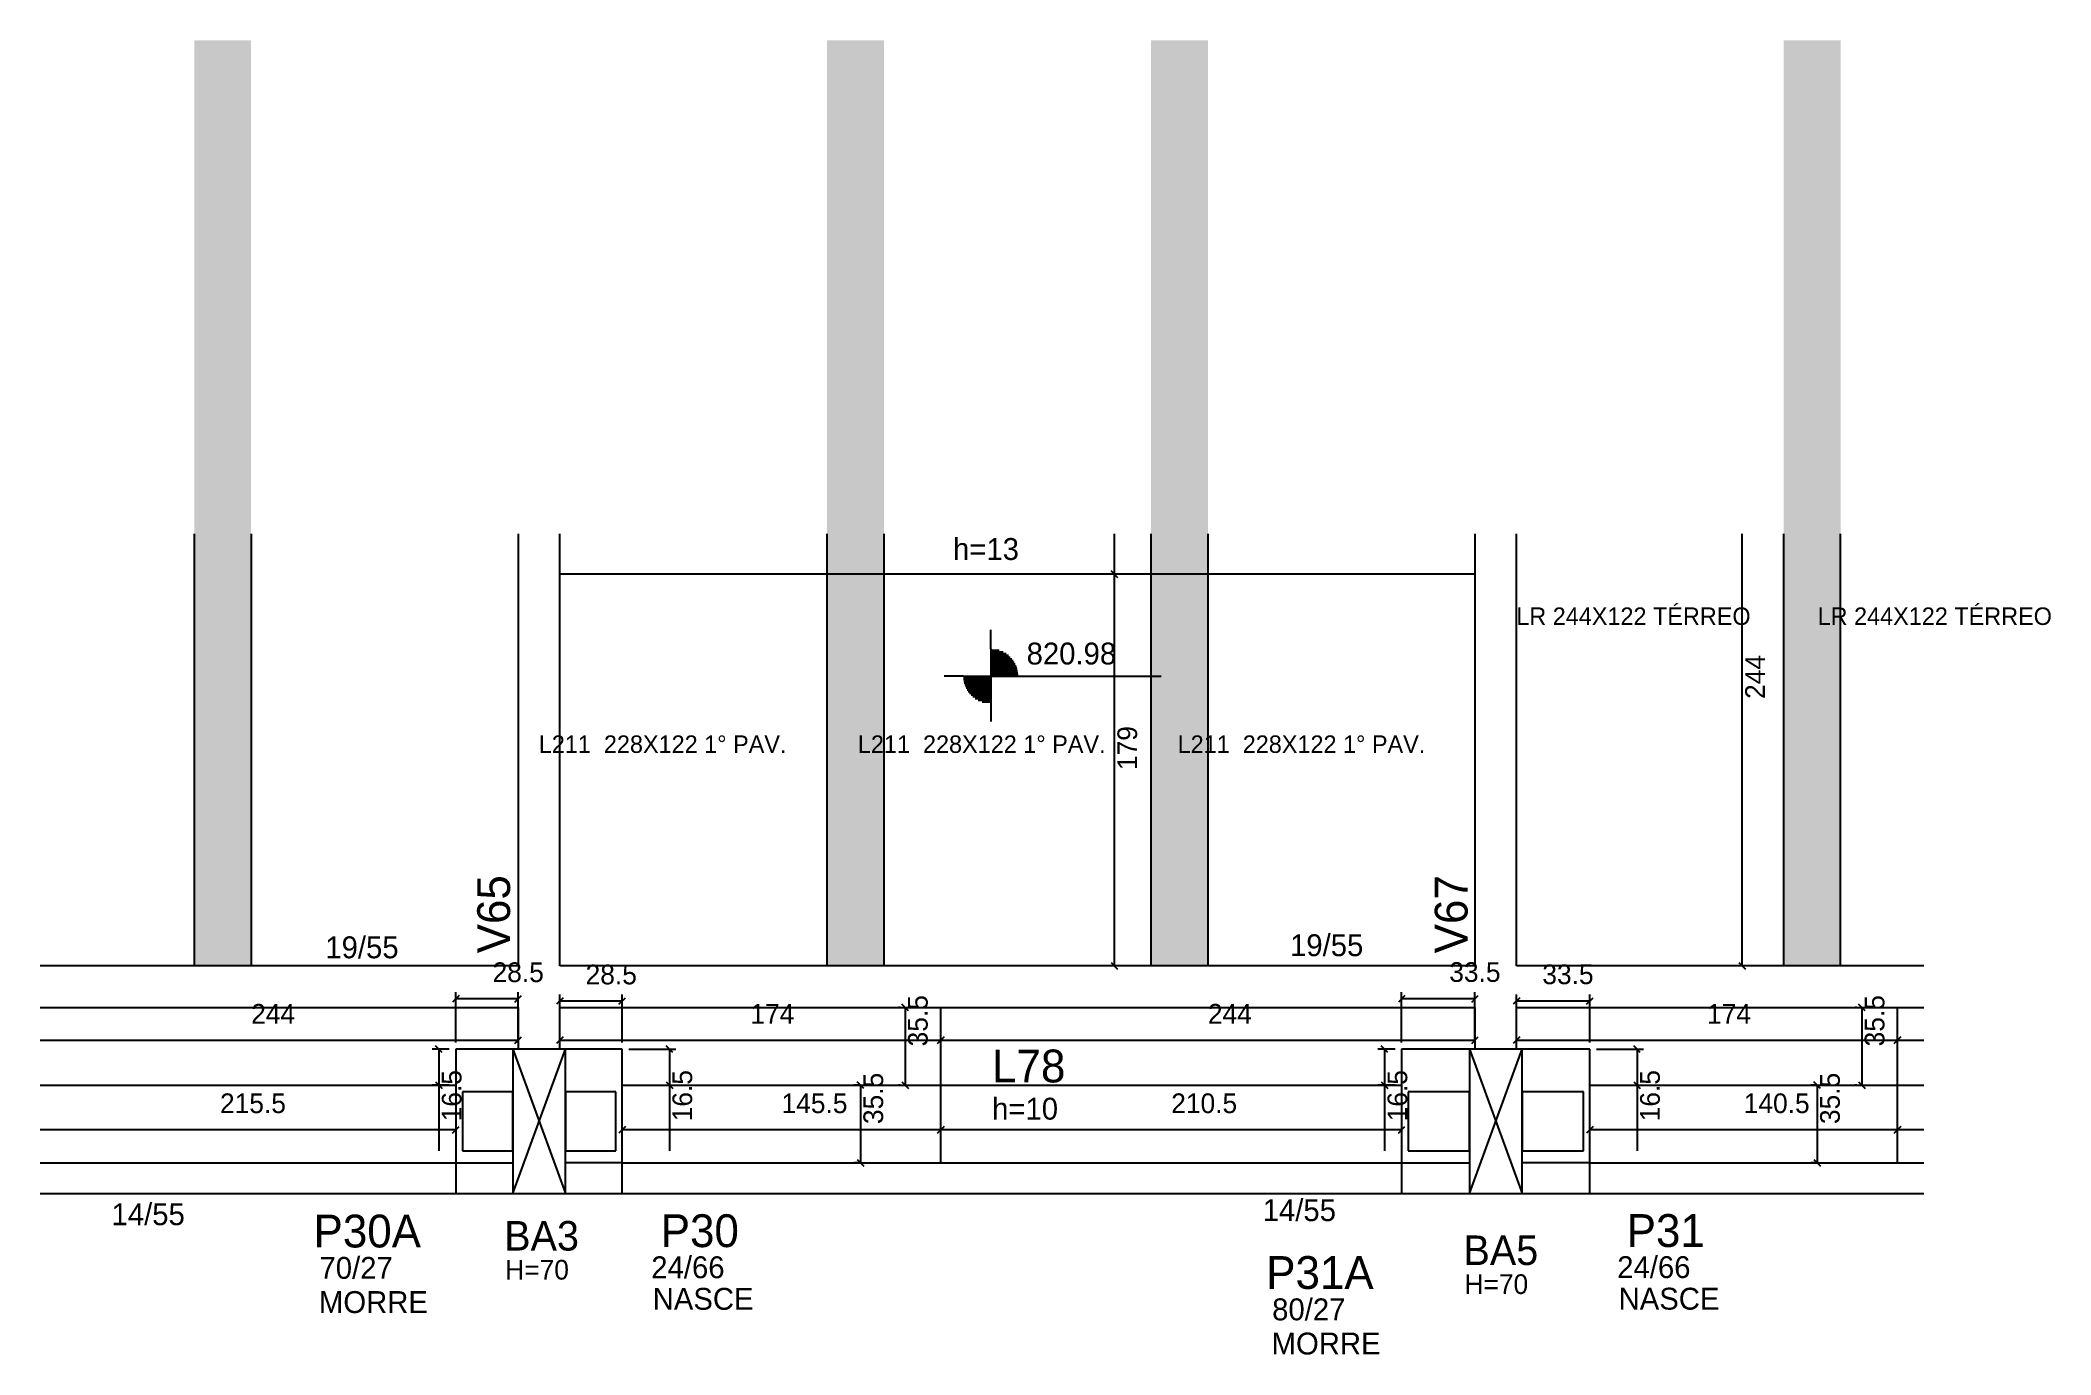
# Model space of a CAD drawing. Header units: metres. Extents: x 4901 to 5819, y 1906 to 2507.
import ezdxf

# ---------------------------------------------------------------- set-up
doc = ezdxf.new("R2010")
doc.units = ezdxf.units.M
for name, color, linetype in [('1', 7, 'Continuous'), ('3', 7, 'Continuous'), ('4', 7, 'Continuous'), ('7', 7, 'Continuous'), ('AUX00', 7, 'Continuous'), ('Hachura', 7, 'Continuous'), ('Painéis', 7, 'Continuous')]:
    doc.layers.add(name, color=color, linetype=linetype)

msp = doc.modelspace()

# ---------------------------------------------------------------- hatches: boundary and pattern name
at = {"layer": 'Hachura'}
h = msp.add_hatch(color=7, dxfattribs=at)
h.dxf.hatch_style = 1
h.paths.add_polyline_path([(4997.15, 2084.17), (4971.15, 2084.17), (4971.15, 2507.17), (4997.15, 2507.17), (4997.15, 2084.17)])
h = msp.add_hatch(color=7, dxfattribs=at)
h.dxf.hatch_style = 1
h.paths.add_polyline_path([(5260.16, 2084.17), (5286.16, 2084.17), (5286.16, 2507.17), (5260.16, 2507.17), (5260.16, 2084.17)])
h = msp.add_hatch(color=7, dxfattribs=at)
h.dxf.hatch_style = 1
h.paths.add_polyline_path([(5408.16, 2084.17), (5434.16, 2084.17), (5434.16, 2507.17), (5408.16, 2507.17), (5408.16, 2084.17)])
h = msp.add_hatch(color=7, dxfattribs=at)
h.dxf.hatch_style = 1
h.paths.add_polyline_path([(5697.16, 2084.17), (5723.16, 2084.17), (5723.16, 2507.17), (5697.16, 2507.17), (5697.16, 2084.17)])

# ---------------------------------------------------------------- linework, layer by layer
at = {"layer": '1', "color": 1, "lineweight": 25}
for p, q in [((5116.66, 1980.17), (5140.66, 2046.17)), ((5116.66, 2046.17), (5140.66, 1980.17)), ((5553.66, 1980.17), (5577.66, 2046.17)), ((5553.66, 2046.17), (5577.66, 1980.17))]:
    msp.add_line(p, q, dxfattribs=at)
at = {"layer": '3', "color": 3, "lineweight": 25}
for p, q in [((5334.95, 2229.09), (5334.95, 2237.67)), ((5334.95, 2229.09), (5334.95, 2204.09)), ((5334.95, 2228.48), (5338.8, 2228.48)), ((5334.95, 2227.69), (5340.7, 2227.69)), ((5334.95, 2226.9), (5342.02, 2226.9)), ((5334.95, 2226.1), (5343.06, 2226.1)), ((5334.95, 2225.31), (5343.91, 2225.31)), ((5334.95, 2224.52), (5344.62, 2224.52)), ((5334.95, 2223.72), (5345.22, 2223.72)), ((5334.95, 2222.93), (5345.72, 2222.93)), ((5322.45, 2216.59), (5313.74, 2216.59)), ((5322.45, 2216.59), (5347.45, 2216.59)), ((5334.95, 2215.8), (5322.45, 2215.8)), ((5334.95, 2215), (5322.55, 2215)), ((5334.95, 2214.21), (5322.68, 2214.21)), ((5334.95, 2213.42), (5322.86, 2213.42)), ((5334.95, 2222.14), (5346.15, 2222.14)), ((5334.95, 2221.35), (5346.51, 2221.35)), ((5334.95, 2220.55), (5346.81, 2220.55)), ((5334.95, 2219.76), (5347.04, 2219.76)), ((5334.95, 2218.97), (5347.22, 2218.97)), ((5334.95, 2218.17), (5347.35, 2218.17)), ((5334.95, 2217.38), (5347.45, 2217.38)), ((5347.45, 2216.59), (5412.76, 2216.59)), ((5334.95, 2212.62), (5323.1, 2212.62)), ((5334.95, 2211.83), (5323.39, 2211.83)), ((5334.95, 2211.04), (5323.75, 2211.04)), ((5334.95, 2210.25), (5324.18, 2210.25)), ((5334.95, 2209.45), (5324.69, 2209.45)), ((5334.95, 2208.66), (5325.29, 2208.66)), ((5334.95, 2207.87), (5326, 2207.87)), ((5334.95, 2207.07), (5326.84, 2207.07)), ((5334.95, 2206.28), (5327.88, 2206.28)), ((5334.95, 2205.49), (5329.2, 2205.49)), ((5334.95, 2204.7), (5331.1, 2204.7)), ((5334.95, 2204.09), (5334.95, 2195.87)), ((4900.79, 1994.17), (5090.66, 1994.17)), ((5090.66, 1994.17), (5116.66, 1994.17)), ((5166.66, 1994.17), (5140.66, 1994.17)), ((5166.66, 1994.17), (5522.66, 1994.17)), ((5522.66, 1994.17), (5553.66, 1994.17)), ((5608.66, 1994.17), (5577.66, 1994.17)), ((5608.66, 1994.17), (5761.16, 1994.17)), ((4900.79, 1980.17), (5116.66, 1980.17)), ((5140.66, 1980.17), (5553.66, 1980.17)), ((5577.66, 1980.17), (5761.16, 1980.17))]:
    msp.add_line(p, q, dxfattribs=at)
for points in [[(5119.16, 2281.67), (5119.16, 2084.17)], [(5138.16, 2084.17), (5138.16, 2281.67)], [(5556.16, 2281.67), (5556.16, 2084.17)], [(5575.16, 2084.17), (5575.16, 2281.67)], [(5119.16, 2084.17), (4900.79, 2084.17)], [(5556.16, 2084.17), (5138.16, 2084.17)], [(5761.16, 2084.17), (5575.16, 2084.17)], [(4900.79, 2065.17), (5119.16, 2065.17)], [(5119.16, 2065.17), (5119.16, 2046.17)], [(5138.16, 2065.17), (5556.16, 2065.17)], [(5138.16, 2046.17), (5138.16, 2065.17)], [(5556.16, 2065.17), (5556.16, 2046.17)], [(5575.16, 2065.17), (5761.16, 2065.17)], [(5575.16, 2046.17), (5575.16, 2065.17)], [(5166.66, 2046.17), (5090.66, 2046.17)], [(5090.66, 2046.17), (5090.66, 1980.17)], [(5166.66, 1980.17), (5166.66, 2046.17)], [(5608.66, 2046.16), (5522.66, 2046.16)], [(5522.66, 2046.16), (5522.66, 1980.16)], [(5608.66, 1980.16), (5608.66, 2046.16)], [(5090.66, 1980.17), (5166.66, 1980.17)], [(5522.66, 1980.16), (5608.66, 1980.16)]]:
    msp.add_lwpolyline(points, dxfattribs=at)
at = {"layer": '7', "color": 7, "lineweight": 25}
for points in [[(5140.66, 2046.17), (5116.66, 2046.17)], [(5116.66, 2046.17), (5116.66, 1980.17)], [(5140.66, 1980.17), (5140.66, 2046.17)], [(5577.66, 2046.17), (5553.66, 2046.17)], [(5553.66, 2046.17), (5553.66, 1980.17)], [(5577.66, 1980.17), (5577.66, 2046.17)], [(5116.66, 2026.67), (5093.66, 2026.67)], [(5093.66, 2026.67), (5093.66, 1999.67)], [(5116.66, 1999.67), (5116.66, 2026.67)], [(5163.66, 2026.67), (5140.66, 2026.67)], [(5140.66, 2026.67), (5140.66, 1999.67)], [(5163.66, 1999.67), (5163.66, 2026.67)], [(5553.66, 2026.67), (5525.66, 2026.67)], [(5525.66, 2026.67), (5525.66, 1999.67)], [(5553.66, 1999.67), (5553.66, 2026.67)], [(5605.66, 2026.67), (5577.66, 2026.67)], [(5577.66, 2026.67), (5577.66, 1999.67)], [(5605.66, 1999.67), (5605.66, 2026.67)], [(5093.66, 1999.67), (5116.66, 1999.67)], [(5140.66, 1999.67), (5163.66, 1999.67)], [(5525.66, 1999.67), (5553.66, 1999.67)], [(5577.66, 1999.67), (5605.66, 1999.67)], [(5116.66, 1980.17), (5140.66, 1980.17)], [(5553.66, 1980.17), (5577.66, 1980.17)]]:
    msp.add_lwpolyline(points, dxfattribs=at)
at = {"layer": 'Painéis', "color": 200, "lineweight": 25}
for p, q in [((4971.15, 2281.67), (4971.15, 2084.17)), ((4997.15, 2281.67), (4997.15, 2084.17)), ((5260.16, 2281.67), (5260.16, 2084.17)), ((5286.16, 2281.67), (5286.16, 2084.17)), ((5408.16, 2281.67), (5408.16, 2084.17)), ((5434.16, 2281.67), (5434.16, 2084.17)), ((5697.16, 2084.17), (5697.16, 2281.67)), ((5723.16, 2084.17), (5723.16, 2281.67)), ((5556.06, 2263.17), (5138.06, 2263.17)), ((5761.16, 2084.17), (5575.16, 2084.17)), ((5312.16, 1994.17), (5312.16, 2065.17)), ((5749.16, 1994.17), (5749.16, 2065.17)), ((4900.79, 2029.67), (5090.66, 2029.67)), ((5166.66, 2029.67), (5522.66, 2029.67)), ((5608.66, 2029.67), (5761.16, 2029.67))]:
    msp.add_line(p, q, dxfattribs=at)
at = {"layer": 'Painéis', "color": 4, "lineweight": 25}
for p, q in [((5391.42, 2281.67), (5391.42, 2263.17)), ((5678.17, 2084.17), (5678.17, 2281.67)), ((5391.42, 2263.17), (5391.42, 2084.17)), ((5090.66, 2049.17), (5090.66, 2072.19)), ((5119.16, 2069.19), (5090.66, 2069.19)), ((5119.16, 2049.17), (5119.16, 2072.19)), ((5138.16, 2049.17), (5138.16, 2071.15)), ((5138.16, 2068.15), (5166.66, 2068.15)), ((5166.66, 2049.17), (5166.66, 2071.15)), ((5522.66, 2049.17), (5522.66, 2072.19)), ((5556.16, 2069.19), (5522.66, 2069.19)), ((5556.16, 2049.17), (5556.16, 2072.19)), ((5575.16, 2049.17), (5575.16, 2071.15)), ((5575.16, 2068.15), (5608.66, 2068.15)), ((5608.66, 2049.17), (5608.66, 2071.15)), ((5293.63, 2065.17), (5292.87, 2065.17)), ((5295.87, 2065.17), (5295.87, 2029.67)), ((5730.63, 2065.17), (5729.87, 2065.17)), ((5732.87, 2065.17), (5732.87, 2029.67)), ((4900.79, 2050.23), (5119.16, 2050.23)), ((5138.16, 2050.23), (5312.16, 2050.23)), ((5312.16, 2050.23), (5556.16, 2050.23)), ((5575.16, 2050.23), (5749.16, 2050.23)), ((5749.16, 2050.23), (5761.16, 2050.23)), ((5087.66, 2046.17), (5079.82, 2046.17)), ((5082.82, 2046.17), (5082.82, 2029.67)), ((5169.66, 2046.17), (5191.18, 2046.17)), ((5188.18, 2046.17), (5188.18, 2029.67)), ((5519.66, 2046.16), (5511.82, 2046.16)), ((5514.82, 2046.16), (5514.82, 2029.66)), ((5611.66, 2046.16), (5633.18, 2046.16)), ((5630.18, 2046.16), (5630.18, 2029.67)), ((5087.66, 2029.67), (5079.82, 2029.67)), ((5082.82, 2029.67), (5082.82, 1999.69)), ((5169.66, 2029.67), (5191.18, 2029.67)), ((5188.18, 2029.67), (5188.18, 1999.69)), ((5274.38, 2029.67), (5272.5, 2029.67)), ((5275.5, 2029.67), (5275.5, 1994.17)), ((5293.63, 2029.67), (5292.87, 2029.67)), ((5519.66, 2029.66), (5511.82, 2029.66)), ((5514.82, 2029.66), (5514.82, 1999.69)), ((5611.66, 2029.67), (5633.18, 2029.67)), ((5630.18, 2029.67), (5630.18, 1999.69)), ((5711.38, 2029.67), (5709.5, 2029.67)), ((5712.5, 2029.67), (5712.5, 1994.17)), ((5730.63, 2029.67), (5729.87, 2029.67)), ((5090.66, 2009.32), (4900.79, 2009.32)), ((5312.16, 2009.32), (5166.66, 2009.32)), ((5522.66, 2009.32), (5312.16, 2009.32)), ((5749.16, 2009.32), (5608.66, 2009.32)), ((5761.16, 2009.32), (5749.16, 2009.32)), ((5274.38, 1994.17), (5272.5, 1994.17)), ((5711.38, 1994.17), (5709.5, 1994.17))]:
    msp.add_line(p, q, dxfattribs=at)
at = {"layer": 'Painéis', "color": 0, "lineweight": 25}
for p, q in [((5389.92, 2264.67), (5392.92, 2261.67)), ((5392.92, 2261.67), (5389.92, 2264.67)), ((5389.92, 2085.67), (5392.92, 2082.67)), ((5676.67, 2085.67), (5679.67, 2082.67)), ((5092.16, 2070.69), (5089.16, 2067.69)), ((5117.66, 2067.69), (5120.66, 2070.69)), ((5139.66, 2069.65), (5136.66, 2066.65)), ((5165.16, 2066.65), (5168.16, 2069.65)), ((5297.37, 2063.67), (5294.37, 2066.67)), ((5524.16, 2070.69), (5521.16, 2067.69)), ((5554.66, 2067.69), (5557.66, 2070.69)), ((5576.66, 2069.65), (5573.66, 2066.65)), ((5607.16, 2066.65), (5610.16, 2069.65)), ((5734.37, 2063.67), (5731.37, 2066.67)), ((5117.66, 2048.73), (5120.66, 2051.73)), ((5139.66, 2051.73), (5136.66, 2048.73)), ((5310.66, 2048.73), (5313.66, 2051.73)), ((5313.66, 2051.73), (5310.66, 2048.73)), ((5554.66, 2048.73), (5557.66, 2051.73)), ((5576.66, 2051.73), (5573.66, 2048.73)), ((5747.66, 2048.73), (5750.66, 2051.73)), ((5750.66, 2051.73), (5747.66, 2048.73)), ((5084.32, 2044.67), (5081.32, 2047.67)), ((5189.68, 2044.67), (5186.68, 2047.67)), ((5516.32, 2044.66), (5513.32, 2047.66)), ((5631.68, 2044.66), (5628.68, 2047.66)), ((5081.32, 2031.17), (5084.32, 2028.17)), ((5186.68, 2031.17), (5189.68, 2028.17)), ((5277, 2028.17), (5274, 2031.17)), ((5294.37, 2031.17), (5297.37, 2028.17)), ((5513.32, 2031.16), (5516.32, 2028.16)), ((5628.68, 2031.17), (5631.68, 2028.17)), ((5714, 2028.17), (5711, 2031.17)), ((5731.37, 2031.17), (5734.37, 2028.17)), ((5089.16, 2007.82), (5092.16, 2010.82)), ((5168.16, 2010.82), (5165.16, 2007.82)), ((5313.66, 2010.82), (5310.66, 2007.82)), ((5310.66, 2007.82), (5313.66, 2010.82)), ((5521.16, 2007.82), (5524.16, 2010.82)), ((5610.16, 2010.82), (5607.16, 2007.82)), ((5750.66, 2010.82), (5747.66, 2007.82)), ((5747.66, 2007.82), (5750.66, 2010.82)), ((5274, 1995.67), (5277, 1992.67)), ((5711, 1995.67), (5714, 1992.67))]:
    msp.add_line(p, q, dxfattribs=at)

# ---------------------------------------------------------------- texts
at = {"layer": '3', "color": 3, "lineweight": 25}
for s, height, p in [('h=13', 10, (5317.74, 2269.67)), ('820.98', 10, (5351.36, 2221.91)), ('19/55', 10, (5031.03, 2087.67)), ('19/55', 10, (5471.69, 2088.64)), ('h=10', 10, (5335.59, 2013.94)), ('14/55', 10, (4933.37, 1965.71)), ('14/55', 10, (5459.19, 1967.56)), ('70/27', 10, (5028.36, 1941.2)), ('H=70', 9, (5113.18, 1940.85)), ('24/66', 10, (5179.92, 1941.48)), ('24/66', 10, (5621.13, 1941.55)), ('H=70', 9, (5551.35, 1934.26)), ('MORRE', 10, (5028.11, 1925.58)), ('NASCE', 10, (5180.55, 1927.05)), ('80/27', 10, (5463.51, 1922.25)), ('NASCE', 10, (5621.76, 1927.12)), ('MORRE', 10, (5463.26, 1906.63))]:
    msp.add_text(s, height=height, dxfattribs=at).set_placement(p)
at = {"layer": '4', "color": 4, "lineweight": 25}
for s, p in [('V65', (5115.41, 2089.94)), ('V67', (5552.78, 2089.93))]:
    msp.add_text(s, height=15, rotation=90, dxfattribs=at).set_placement(p)
for s, height, p in [('L78', 15, (5335.59, 2030.94)), ('P30A', 15, (5025.65, 1955.53)), ('BA3', 13.5, (5112.75, 1954.11)), ('P30', 15, (5184.24, 1955.69)), ('P31', 15, (5625.45, 1955.76)), ('BA5', 13.5, (5550.92, 1947.51)), ('P31A', 15, (5460.8, 1936.58))]:
    msp.add_text(s, height=height, dxfattribs=at).set_placement(p)
at = {"layer": 'AUX00', "color": 7, "lineweight": 25}
for s, p in [('LR^J244X122^JTÉRREO', (5575.02, 2239.98)), ('LR^J244X122^JTÉRREO', (5712.65, 2239.98)), ('L211 ^J228X122^J1° PAV.', (5128.53, 2181.5)), ('L211 ^J228X122^J1° PAV.', (5274.28, 2181.5)), ('L211 ^J228X122^J1° PAV.', (5420.33, 2181.5))]:
    msp.add_text(s, height=8, dxfattribs=at).set_placement(p)
at = {"layer": 'Painéis', "color": 240, "lineweight": 25}
for s, p in [('244', (5688.61, 2206.17)), ('179', (5401.82, 2173.67)), ('35.5', (5306.17, 2047.42)), ('35.5', (5743.17, 2047.42)), ('16.5', (5093.22, 2013.18)), ('16.5', (5198.58, 2013.18)), ('35.5', (5285.8, 2011.92)), ('16.5', (5525.22, 2013.18)), ('16.5', (5640.58, 2013.18)), ('35.5', (5722.8, 2011.92))]:
    msp.add_text(s, height=9, rotation=90, dxfattribs=at).set_placement(p)
for s, p in [('28.5', (5107.41, 2076.8)), ('28.5', (5149.91, 2075.76)), ('33.5', (5544.41, 2076.88)), ('33.5', (5586.91, 2075.84)), ('244', (4997.16, 2057.8)), ('174', (5225.16, 2057.8)), ('244', (5434.16, 2057.8)), ('174', (5662.16, 2057.8)), ('215.5', (4982.91, 2016.92)), ('145.5', (5239.41, 2016.92)), ('210.5', (5417.41, 2016.92)), ('140.5', (5678.91, 2016.92))]:
    msp.add_text(s, height=9, dxfattribs=at).set_placement(p)

doc.saveas('drawing.dxf')
